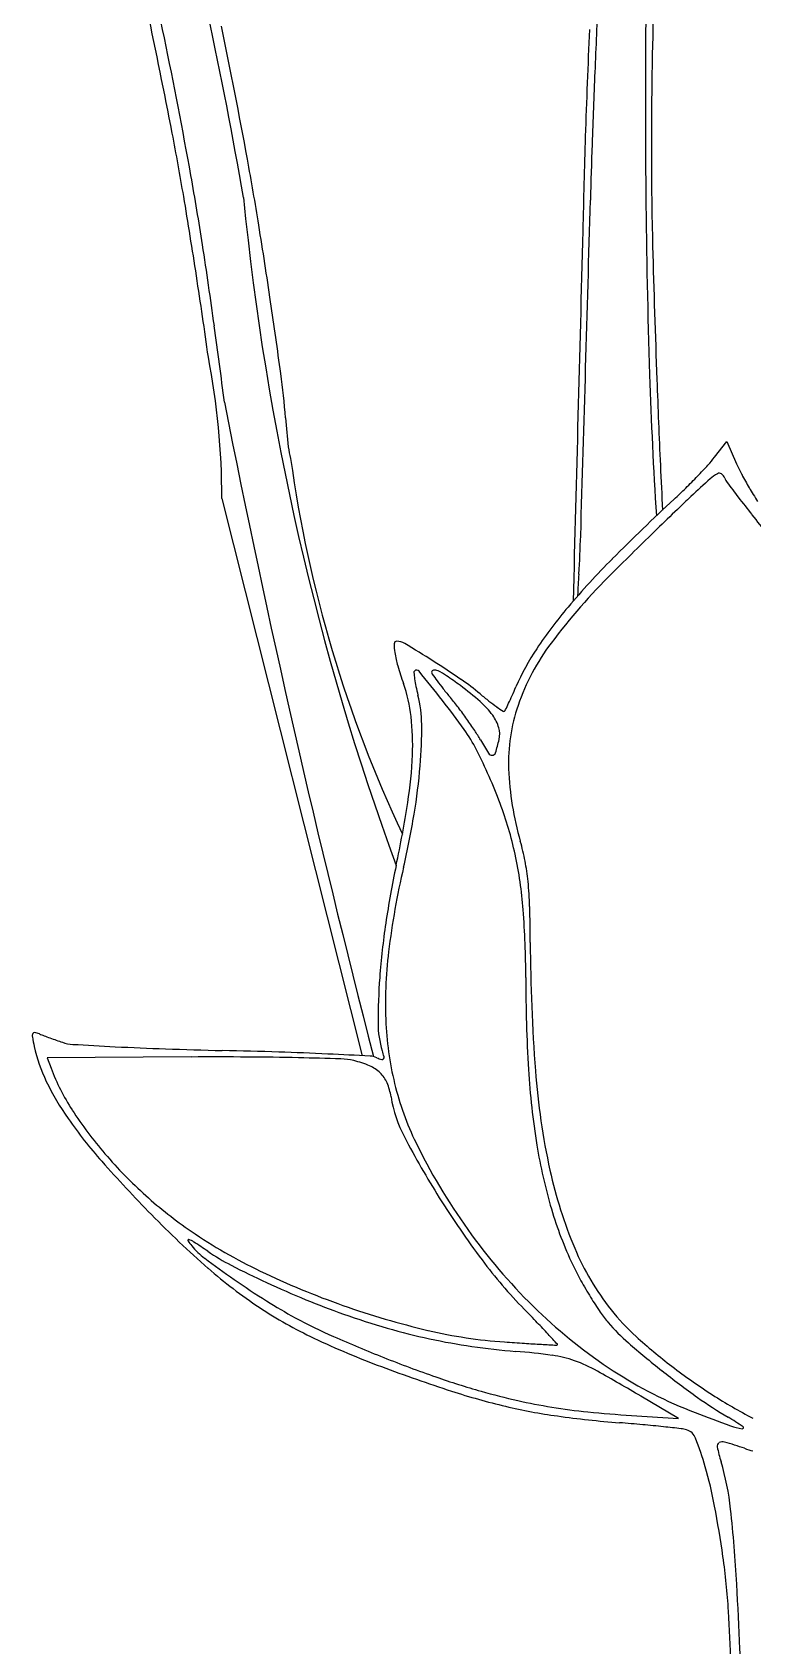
# Model space of a CAD drawing. Header units: millimetres. Extents: x 56222 to 3066687, y -650199 to -121287.
# Drawn here: x 140517.852 to 140520.006, y -185760.657 to -185755.834 of the extents above; entities that cross this region are included whole.
import ezdxf

# ---------------------------------------------------------------- set-up
doc = ezdxf.new("R2010")
doc.units = ezdxf.units.MM
doc.header["$MEASUREMENT"] = 0
doc.layers.add('$TD_AUDIT_GENERATED_(A0BDF17)', color=32, linetype='Continuous', lineweight=30)

msp = doc.modelspace()

# ---------------------------------------------------------------- linework, layer by layer
at = {"layer": '$TD_AUDIT_GENERATED_(A0BDF17)', "linetype": 'Continuous', "lineweight": 25, "ltscale": 2}
for p, q in [((140519.8918, -185757.1042), (140519.9281, -185757.0572)), ((140519.9281, -185757.0572), (140519.9577, -185757.124)), ((140518.4186, -185757.2272), (140518.8386, -185758.8932)), ((140518.3267, -185758.897), (140517.8959, -185758.8992)), ((140517.8959, -185758.8992), (140517.9077, -185758.9304)), ((140519.7845, -185759.9777), (140519.6719, -185759.9111)), ((140519.6438, -185759.9686), (140519.7845, -185759.9777))]:
    msp.add_line(p, q, dxfattribs=at)
for centre, radius, start, end in [((140639.2165, -185758.3975), 119.5369, 178.530367, 178.791865), ((140504.1912, -185758.7736), 14.3561, 11.74696, 13.40049), ((140564.337, -185757.766), 44.8398, 177.39619, 177.68267), ((140547.9024, -185756.0447), 28.2174, 179.35516, 180.55401), ((140493.0664, -185761.0354), 25.6756, 11.00148, 11.83341), ((140505.1287, -185758.6283), 13.5511, 9.77393, 12.12939), ((140503.1285, -185759.0214), 15.621, 10.35715, 11.8404), ((140549.454, -185757.156), 29.9657, 177.45634, 178.06689), ((140503.5483, -185758.9073), 15.0127, 10.1479, 11.74688), ((140534.4286, -185756.1877), 14.7257, 178.79186, 180.01431), ((140562.1589, -185757.6779), 42.6599, 177.68269, 177.97169), ((140511.0691, -185757.5356), 7.3359, 9.50112, 11.00156), ((140537.8041, -185756.7628), 18.3091, 178.0669, 178.94994), ((140535.6468, -185756.7389), 16.1312, 177.97173, 178.56898), ((140509.041, -185757.9408), 9.6106, 9.16285, 10.35711), ((140530.3687, -185756.1887), 10.6658, 180.01437, 181.53154), ((140509.7588, -185757.7957), 8.7035, 8.76617, 10.1479), ((140500.6912, -185759.2724), 17.8582, 8.72924, 9.50113), ((140526.5449, -185755.5352), 8.1006, 185.61558, 200.14219), ((140543.6786, -185756.0855), 23.9935, 180.55402, 181.84499), ((139807.717, -185736.168), 712.0894, 358.296309, 358.3770278), ((140501.4925, -185759.1584), 17.2567, 8.39229, 9.1628), ((140502.5024, -185758.9147), 16.0457, 7.89217, 8.76627), ((140560.5838, -185755.3808), 40.8917, 181.53154, 182.09006), ((140500.2895, -185759.3341), 18.2646, 7.95939, 8.72922), ((140501.607, -185759.1415), 17.141, 7.66948, 8.39232), ((140502.9135, -185758.8577), 15.6306, 7.04767, 7.89221), ((140516.1892, -185757.2278), 2.2294, 0.0163, 10.932), ((140515.9085, -185757.2156), 2.7103, 4.8447, 7.6695), ((140533.0801, -185756.4269), 13.3894, 181.84497, 183.65107), ((140549.2913, -185755.793), 29.5916, 182.09001, 182.58665), ((140552.0117, -185750.3074), 34.2343, 191.17106, 194.52914), ((140523.4693, -185756.5748), 4.8776, 184.8447, 185.8643), ((140518.807, -185757.0536), 0.1907, 185.8644, 196.551), ((140522.4432, -185756.5828), 3.8549, 187.8292, 205.3088), ((140542.1418, -185756.116), 22.4348, 182.58663, 182.92858), ((140518.626, -185755.9898), 1.6875, 316.0694, 317.6042), ((140519.6009, -185756.8799), 0.3674, 317.6042, 322.3614), ((140520.3698, -185756.9417), 0.4506, 203.862, 208.3085), ((140518.6594, -185756.0314), 1.6345, 312.8396, 314.5419), ((140518.4811, -185755.8502), 1.8887, 314.542, 316.0695), ((140523.5021, -185761.1658), 5.395, 132.1892, 133.0209), ((140519.9518, -185757.2489), 0.1084, 118.4045, 132.1893), ((140519.9058, -185757.1639), 0.0118, 54.8902, 118.4045), ((140519.8968, -185757.1767), 0.0275, 20.9935, 54.8903), ((140519.9712, -185757.1482), 0.0522, 200.9935, 216.7484), ((140524.575, -185753.7105), 5.7979, 216.74839, 217.29889), ((140521.1133, -185756.5412), 1.2951, 208.3085, 210.3317), ((140521.1898, -185756.4964), 1.3838, 210.3316, 212.3314), ((140524.3215, -185762.1374), 6.6927, 132.8396, 135.03488), ((140522.2326, -185759.8054), 3.5342, 133.0209, 133.9308), ((140522.9205, -185754.9708), 3.718, 217.2989, 218.3153), ((140531.8616, -185769.8007), 17.4131, 133.93077, 134.20969), ((140524.7471, -185753.5275), 6.0461, 218.3153, 219.02141), ((140512.8522, -185757.1041), 6.6435, 356.9849, 357.97473), ((140533.3004, -185771.2798), 19.4765, 134.20969, 134.48884), ((140531.7515, -185769.703), 17.2663, 134.48888, 134.79439), ((140521.2286, -185759.0483), 2.3213, 135.0349, 139.8711), ((140520.9626, -185758.8364), 1.9534, 134.7944, 142.957), ((140485.9998, -185755.6897), 33.5332, 356.87456, 356.98485), ((140520.5378, -185758.466), 1.4179, 139.8711, 146.164), ((140518.9416, -185757.6619), 0.00769, 89.9998, 178.3857), ((140519.0786, -185757.6658), 0.1448, 178.3857, 188.9552), ((140518.9416, -185757.7001), 0.0458, 58.7396, 89.9999), ((140516.0355, -185762.4872), 5.646, 57.7213, 58.7396), ((140519.9442, -185758.0681), 0.7033, 146.164, 156.7975), ((140519.9397, -185758.0643), 0.6719, 142.9569, 161.0506), ((140519.2481, -185757.6391), 0.3163, 188.9552, 196.349), ((140519.9494, -185757.4333), 1.0472, 196.349, 199.38), ((140517.6294, -185759.9637), 2.6613, 55.5823, 57.7212), ((140518.9986, -185757.7476), 0.00599, 134.9999, 186.2144), ((140519.4754, -185757.6956), 0.4856, 186.2145, 188.4324), ((140519.0009, -185757.7499), 0.0093, 39.2214, 134.9999), ((140519.3743, -185757.7106), 0.3834, 188.4324, 191.8605), ((140513.8782, -185761.9311), 6.6217, 38.24964, 39.22137), ((140519.0523, -185757.7472), 0.0064, 95.5798, 180), ((140519.0555, -185757.7472), 0.00958, 179.9999, 215.5219), ((140520.1543, -185756.9628), 1.3596, 215.5219, 216.5731), ((140519.0542, -185757.7666), 0.0259, 65.2348, 95.5798), ((140519.741, -185757.2695), 0.845, 216.5732, 218.5863), ((140518.9933, -185757.8987), 0.1714, 55.6454, 65.2348), ((140518.2297, -185759.0158), 1.5245, 53.7238, 55.6454), ((140518.7089, -185758.3883), 0.7515, 50.1001, 55.5823), ((140518.5321, -185757.9319), 0.4553, 6.6025, 19.38), ((140519.6487, -185757.653), 0.6638, 191.8606, 194.1333), ((140518.6425, -185757.9064), 0.3738, 0.4926, 14.1333), ((140520.2052, -185756.8991), 1.4389, 218.5863, 219.9376), ((140518.47, -185758.3519), 0.8242, 37.2718, 39.9376), ((140518.625, -185758.4773), 0.8565, 48.6201, 53.7238), ((140519.8708, -185756.9986), 1.0599, 230.1001, 231.9303), ((140518.1913, -185757.3287), 1.1991, 334.7802, 335.9738), ((140517.4895, -185757.0158), 1.9675, 335.9738, 336.7975), ((140517.2823, -185759.2476), 2.2871, 35.5473, 38.2497), ((140518.0754, -185758.6522), 1.3202, 35.3988, 37.2718), ((140519.027, -185758.0209), 0.2483, 35.7893, 48.62), ((140519.5546, -185757.4024), 0.547, 231.9304, 234.9327), ((140519.7441, -185757.1324), 0.8769, 234.9327, 236.4712), ((140519.2616, -185757.8606), 0.00332, 236.4713, 315), ((140519.2527, -185757.8517), 0.0159, 314.9998, 334.1451), ((140517.5536, -185757.0283), 1.904, 334.1453, 334.7801), ((140519.8017, -185758.017), 0.526, 161.0506, 182.0499), ((140518.2522, -185757.9643), 0.737, 357.6957, 6.6025), ((140517.6768, -185757.9147), 1.3395, 355.2164, 0.4926), ((140518.757, -185758.1938), 0.4746, 26.873, 35.5473), ((140518.1302, -185758.6132), 1.2529, 33.5077, 35.3988), ((140518.7802, -185758.1829), 0.4734, 29.5969, 33.5077), ((140519.1264, -185757.9493), 0.1258, 16.8639, 35.7894), ((140519.1825, -185757.9322), 0.0671, 346.5868, 16.864), ((140520.0016, -185757.4891), 0.9313, 209.5969, 212.4413), ((140518.6368, -185757.8021), 0.6281, 342.8132, 346.5868), ((140517.769, -185757.9448), 1.2206, 350.9664, 357.6956), ((140517.7579, -185758.7001), 1.5947, 20.5937, 26.8729), ((140519.227, -185757.9815), 0.0135, 212.4413, 271.3292), ((140519.2271, -185757.9847), 0.0103, 271.3293, 342.8132), ((140517.2473, -185757.8787), 1.7705, 350.484, 355.2164), ((140520.1604, -185758.0041), 0.8848, 182.0499, 196.2744), ((140515.2253, -185757.5404), 3.7963, 348.0779, 350.9664), ((140518.2397, -185758.5191), 1.08, 12.1846, 20.5937), ((140516.4209, -185757.7402), 2.6085, 346.9443, 350.4839), ((140518.6863, -185758.4344), 0.6508, 10.9067, 16.2744), ((140518.0896, -185758.5515), 1.2336, 4.4002, 12.1846), ((140521.7977, -185758.9281), 2.9211, 168.078, 171.5129), ((140521.3665, -185758.8871), 2.4684, 166.9442, 172.9053), ((140518.6727, -185758.4371), 0.6646, 5.6234, 10.9068), ((140518.244, -185758.4793), 1.0954, 1.6886, 5.6235), ((140514.9347, -185758.5768), 4.4062, 0.2902, 1.6886), ((140521.0997, -185758.8239), 2.2153, 171.513, 175.7393), ((140516.6821, -185758.6598), 2.6452, 359.9999, 4.4001), ((140520.1443, -185758.7349), 1.2367, 172.9052, 182.9027), ((140524.8779, -185758.5265), 5.5372, 180.2902, 184.2622), ((140520.681, -185758.7927), 1.7954, 175.7394, 180.1078), ((140523.9759, -185758.6598), 4.6486, 179.9999, 183.3868), ((140517.8693, -185758.8341), 0.0177, 156.9322, 189.9301), ((140518.5661, -185758.7121), 0.7251, 189.9302, 192.208), ((140517.8579, -185758.8292), 0.00534, 79.1757, 156.9322), ((140517.8446, -185758.8989), 0.0763, 67.9519, 79.1757), ((140518.0799, -185758.318), 0.5504, 247.9521, 249.4016), ((140518.5556, -185757.0523), 1.9026, 249.4016, 249.9773), ((140519.1598, -185758.7956), 0.2743, 180.1078, 197.6087), ((140519.8674, -185758.749), 0.9595, 182.9026, 194.4165), ((140518.3081, -185758.7679), 0.4611, 192.208, 206.0024), ((140518.615, -185756.8892), 2.0762, 249.9774, 250.5469), ((140518.4342, -185757.4011), 1.5333, 250.5469, 251.2617), ((140517.9796, -185758.7413), 0.1181, 251.2618, 266.5745), ((140518.8557, -185744.105), 14.7806, 266.5745, 267.0677), ((140518.5669, -185749.7424), 9.1358, 267.06777, 268.01085), ((140518.7695, -185743.9077), 14.974, 268.01093, 268.66227), ((140517.9895, -185777.3087), 18.4361, 88.13677, 88.66229), ((140518.2477, -185769.3734), 10.4966, 87.33548, 88.1367), ((140518.6348, -185758.9622), 0.2766, 13.7767, 17.6087), ((140518.523, -185758.6977), 0.6578, 200.7107, 212.9455), ((140518.4007, -185773.5946), 14.6977, 89.62914, 90.28826), ((140518.4344, -185768.3887), 9.4918, 88.71437, 89.62904), ((140518.3615, -185771.6362), 12.7401, 88.14188, 88.71437), ((140517.592, -185783.4606), 24.5991, 87.04136, 87.3354), ((140518.7682, -185759.0986), 0.1959, 76.7499, 88.1419), ((140518.7461, -185759.1925), 0.2924, 66.9827, 76.7499), ((140518.8197, -185759.0193), 0.1042, 45.8852, 66.9827), ((140518.8587, -185758.9538), 0.0596, 66.6414, 87.0412), ((140518.939, -185758.7679), 0.143, 246.6414, 252.7692), ((140518.8981, -185758.8997), 0.00499, 252.7693, 321.9186), ((140518.8962, -185758.8982), 0.00746, 321.9186, 13.7767), ((140521.532, -185758.8044), 2.2004, 183.3869, 189.3125), ((140518.6383, -185758.6069), 0.8285, 206.0023, 214.8984), ((140518.8297, -185759.009), 0.0898, 22.766, 45.8852), ((140518.7422, -185759.0457), 0.1847, 9.2905, 22.7661), ((140521.4655, -185758.7808), 2.1153, 184.2623, 192.4095), ((140519.3174, -185758.9516), 0.3982, 189.2905, 207.6012), ((140519.7937, -185758.7679), 0.8833, 194.4165, 206.6666), ((140518.9886, -185758.396), 1.2126, 212.9455, 220.686), ((140519.1074, -185758.2796), 1.4005, 214.8984, 221.5624), ((140521.3324, -185757.8981), 2.6719, 207.6011, 212.0911), ((140520.6986, -185758.3135), 1.896, 206.6667, 216.0264), ((140520.9324, -185758.9027), 1.5929, 189.3125, 196.3595), ((140521.3442, -185756.2963), 4.3899, 221.5624, 224.4064), ((140519.0987, -185758.3013), 1.3578, 220.686, 228.0515), ((140520.7139, -185758.9462), 1.3457, 192.4095, 202.8345), ((140519.0537, -185758.3514), 1.2905, 228.0515, 235.7034), ((140521.364, -185757.8783), 2.7092, 212.0911, 216.8636), ((140520.3999, -185757.2213), 3.0681, 224.4064, 228.7702), ((140520.4657, -185759.0397), 1.1065, 196.3595, 205.6194), ((140518.3191, -185759.4449), 0.00223, 71.5442, 211.2074), ((140518.4286, -185759.3785), 0.1303, 211.2075, 219.69), ((140518.2992, -185759.5047), 0.0653, 56.7321, 71.5442), ((140519.2189, -185758.1092), 1.5837, 235.7034, 244.3567), ((140518.5022, -185759.3174), 0.2259, 219.6901, 233.2739), ((140516.6503, -185762.0179), 3.0711, 55.8031, 56.7322), ((140520.539, -185758.4295), 1.6986, 216.0265, 226.1903), ((140520.2213, -185757.0134), 3.1006, 233.2739, 235.276), ((140518.7563, -185758.9186), 0.676, 235.8031, 242.7361), ((140520.389, -185758.6094), 1.4905, 216.8637, 224.3285), ((140520.2045, -185759.1607), 0.7931, 202.8344, 218.3247), ((140519.3109, -185758.4639), 1.4157, 228.7702, 236.551), ((140519.7054, -185757.077), 2.7478, 242.7361, 245.1814), ((140519.6067, -185757.3015), 2.4797, 244.3568, 250.5412), ((140520.3198, -185759.1097), 0.9447, 205.6194, 208.8594), ((140520.0226, -185757.3), 2.7519, 235.2759, 237.7038), ((140519.8216, -185756.8258), 3.0246, 245.1814, 247.6131), ((140520.5961, -185758.9574), 1.2602, 208.8593, 211.4698), ((140519.2673, -185758.5299), 1.3367, 236.551, 244.6007), ((140519.3282, -185758.3987), 1.4521, 237.7038, 241.6213), ((140519.5615, -185757.4571), 2.3418, 247.6131, 250.5591), ((140519.5948, -185757.3349), 2.4442, 250.5412, 256.759), ((140514.9114, -185763.9602), 6.1668, 43.80752, 44.32845), ((140520.4444, -185758.5281), 1.562, 226.1903, 236.7982), ((140520.5013, -185759.0154), 1.149, 211.4698, 214.1182), ((140520.0981, -185759.2448), 0.6575, 218.3246, 227.8806), ((140519.4028, -185758.2606), 1.6091, 241.6213, 246.1764), ((140519.5677, -185757.4398), 2.3602, 250.559, 253.8957), ((140517.142, -185761.8205), 3.0759, 42.9309, 43.8075), ((140519.8297, -185759.4705), 0.3377, 214.1182, 220.7089), ((140520.0215, -185759.3055), 0.5907, 220.7089, 229.0749), ((140519.758, -185757.4963), 2.4808, 244.6008, 249.6677), ((140520.4202, -185755.9564), 4.1279, 246.1764, 248.4306), ((140519.4492, -185757.8502), 1.933, 253.8957, 257.7713), ((140519.3625, -185758.3224), 1.4298, 256.759, 266.0496), ((140519.4364, -185757.909), 1.8728, 257.7713, 261.7119), ((140520.085, -185747.8595), 11.9176, 266.04957, 266.33651), ((140519.7233, -185753.5094), 6.2561, 266.33642, 266.80121), ((140506.9218, -185771.3279), 17.0345, 42.79201, 42.93089), ((140521.4629, -185757.6429), 2.7912, 229.0749, 231.7189), ((140520.7909, -185758.4786), 1.6904, 227.8806, 232.6016), ((140520.462, -185755.8507), 4.2416, 248.4306, 250.6786), ((140519.4609, -185757.7409), 2.0426, 261.7118, 265.4041), ((140519.1338, -185761.8104), 2.0399, 82.3109, 85.404), ((140521.5258, -185721.2576), 38.5582, 266.80116, 266.86808), ((140519.3631, -185760.1117), 0.3259, 70.3116, 82.3109), ((140519.4194, -185759.7534), 0.0048, 266.8683, 300.6403), ((140519.4213, -185759.7566), 0.00117, 300.6399, 42.7919), ((140520.9325, -185754.3268), 5.861, 249.66767, 251.83682), ((140519.3196, -185760.2334), 0.4551, 60.8225, 70.3116), ((140516.6223, -185765.064), 5.9877, 59.38195, 60.82257), ((140520.2892, -185758.7652), 1.2786, 236.7982, 249.1244), ((140521.476, -185757.6263), 2.8123, 231.7188, 234.4535), ((140520.8901, -185758.3488), 1.8537, 232.6017, 237.1916), ((140519.7983, -185757.7436), 2.2356, 250.6786, 254.309), ((140519.7168, -185758.0324), 1.961, 251.8368, 256.744), ((140519.8118, -185757.6957), 2.2855, 254.3089, 257.1442), ((140519.6494, -185758.3184), 1.6672, 256.744, 262.159), ((140519.6603, -185758.3593), 1.6047, 257.1442, 260.84), ((140519.6948, -185758.1456), 1.8212, 260.84, 264.2766), ((140520.5501, -185758.9222), 1.2196, 234.4535, 239.5596), ((140520.6578, -185758.7092), 1.4249, 237.1916, 242.7823), ((140519.8674, -185756.7353), 3.2653, 262.159, 265.4336), ((140519.8881, -185756.2166), 3.7599, 264.2766, 266.2748), ((140519.1104, -185766.2143), 6.2439, 84.79311, 85.43345), ((140523.2295, -185751.0555), 9.5301, 249.12438, 249.8039), ((140519.561, -185760.6054), 0.7327, 55.413, 59.5596), ((140519.3062, -185764.0655), 4.0862, 83.9132, 84.793), ((140519.1772, -185765.2749), 5.3025, 83.3441, 83.9132), ((140519.7811, -185760.1001), 0.0926, 72.9602, 83.3441), ((140519.7959, -185760.0517), 0.042, 21.3007, 72.9602), ((140518.9211, -185760.3928), 0.981, 16.0454, 21.3008), ((140519.9979, -185759.8407), 0.1693, 249.8039, 262.0574), ((140519.975, -185760.005), 0.00341, 262.0576, 55.4131), ((140519.9109, -185760.06), 0.0117, 119.6561, 192.5452), ((140520.5085, -185759.927), 0.6238, 192.5452, 196.7493), ((140519.9158, -185760.0685), 0.0215, 73.3899, 119.6561), ((140519.3841, -185761.851), 1.8816, 71.4898, 73.3899), ((140520.1664, -185759.5141), 0.5828, 251.4899, 254.1023), ((140518.5951, -185760.4866), 1.3202, 10.7978, 16.0454), ((140519.1612, -185760.3325), 0.7832, 6.1734, 16.7494), ((140516.5918, -185760.8686), 3.3595, 8.1853, 10.7977), ((140515.6255, -185760.7149), 4.3394, 3.1959, 6.1735), ((140518.0469, -185760.6593), 1.8894, 3.213, 8.1853), ((140503.6064, -185761.386), 16.3773, 1.83964, 3.19593), ((140498.0312, -185761.7829), 21.9367, 2.38835, 3.21294)]:
    msp.add_arc(centre, radius, start, end, dxfattribs=at)
msp.add_arc((142743.6441, -185815.2844), 2224.9248, 178.4841472, 178.512661)

doc.saveas('drawing.dxf')
